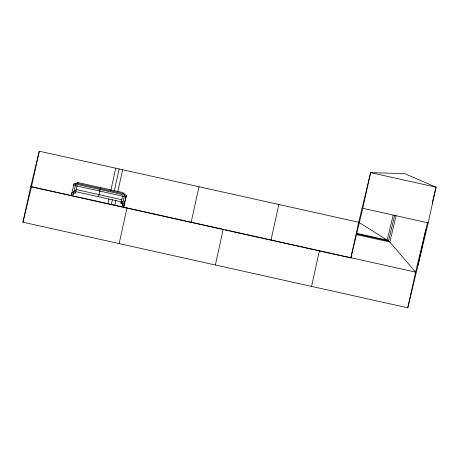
<?xml version="1.0" encoding="UTF-8"?>
<svg xmlns="http://www.w3.org/2000/svg" width="459" height="459" viewBox="0 0 459 459"><rect width="100%" height="100%" fill="white"/><g stroke="black" fill="none" stroke-linecap="round" stroke-linejoin="round"><path stroke-width="0.69" d="M76.039 189.963L75.746 191.317L74.077 190.944L73.733 192.505L72.069 192.132L71.724 193.692M121.664 200.113L121.365 201.467L123.035 201.834L122.691 203.394L124.36 203.767L124.016 205.322M100.205 189.613L100.435 188.574L100.291 189.165M22.95 222.19L30.793 186.515L39.285 151.2L358.686 222.259L370.62 172.63L404.712 173.64L436.044 187.18L428.207 222.856L407.77 307.8L22.95 222.19L31.441 186.87L39.285 151.2M74.088 183.72L73.744 185.281L126.041 196.917L126.38 195.356L74.088 183.72L71.271 195.586L71.61 194.025L73.279 194.398L75.46 185.338M73.279 194.398L73.624 192.837L75.287 193.21L77.164 185.407M75.729 184.168L75.959 183.13L124.917 194.019L124.687 195.058M75.287 193.21L75.632 191.65L121.256 201.799L120.912 203.36L122.582 203.727L122.237 205.288L123.907 205.661L126.38 195.356M77.594 183.571L77.823 182.533L123.448 192.682L123.219 193.721M99.896 191.099L100.234 189.538M100.406 188.649L100.636 187.611M107.882 203.882L108.961 198.982M110.803 190.588L115.725 168.206M111.29 204.639L112.369 199.74M114.366 190.651L119.133 168.964M114.802 205.414L115.875 200.52M117.877 191.426L122.645 169.744M123.907 205.661L123.563 207.216L126.041 196.917M119.156 243.591L127 207.916M191.145 222.403L198.988 186.727M215.363 264.992L223.206 229.322M270.994 240.166L278.837 204.496M311.563 286.399L319.412 250.723M31.441 186.87L350.842 257.929L358.686 222.259M350.842 257.935L362.776 208.3L370.62 172.63L436.044 187.18L432.189 203.199M407.77 307.8L415.613 272.13L427.513 222.695M417.994 265.331L425.826 229.655M75.643 184.432L75.959 183.13M77.519 183.807L77.823 182.533M98.444 196.722L99.867 190.795M120.912 203.36L122.788 195.557M122.237 205.288L124.917 194.019M393.191 215.116L387.178 240.126L389.817 242.008L415.613 272.13L229.477 230.716M394.7 215.26L388.532 240.929L356.327 233.763M396.151 215.673L389.817 242.008L356.276 234.549M362.776 208.3L428.201 222.856M356.385 233.275L387.178 240.126L359.294 222.644M76.137 189.544L121.761 199.694M30.793 186.515L223.906 229.477M225.294 229.787L228.1 230.412"/></g></svg>
